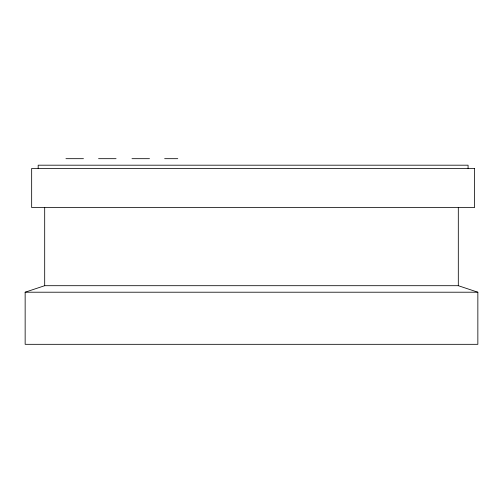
<?xml version="1.0" encoding="UTF-8"?>
<svg xmlns="http://www.w3.org/2000/svg" width="503" height="503" viewBox="0 0 503 503"><rect width="100%" height="100%" fill="white"/><g stroke="black" fill="none" stroke-linecap="round" stroke-linejoin="round"><path stroke-width="0.75" d="M25.15 292.212L44.692 285.698L458.308 285.698L477.85 292.212L477.85 344.322L25.15 344.322L25.15 292.212L477.85 292.212M65.943 158.678L83.46 158.678M98.55 158.678L116.061 158.678M131.987 158.678L149.504 158.678M164.638 158.678L177.779 158.678M468.079 168.448L468.079 165.191L38.178 165.191L38.178 168.448M458.308 207.532L458.308 285.698M44.692 207.532L44.692 285.698M474.593 168.448L31.664 168.448L31.664 207.532L474.593 207.532L474.593 168.448"/></g></svg>
